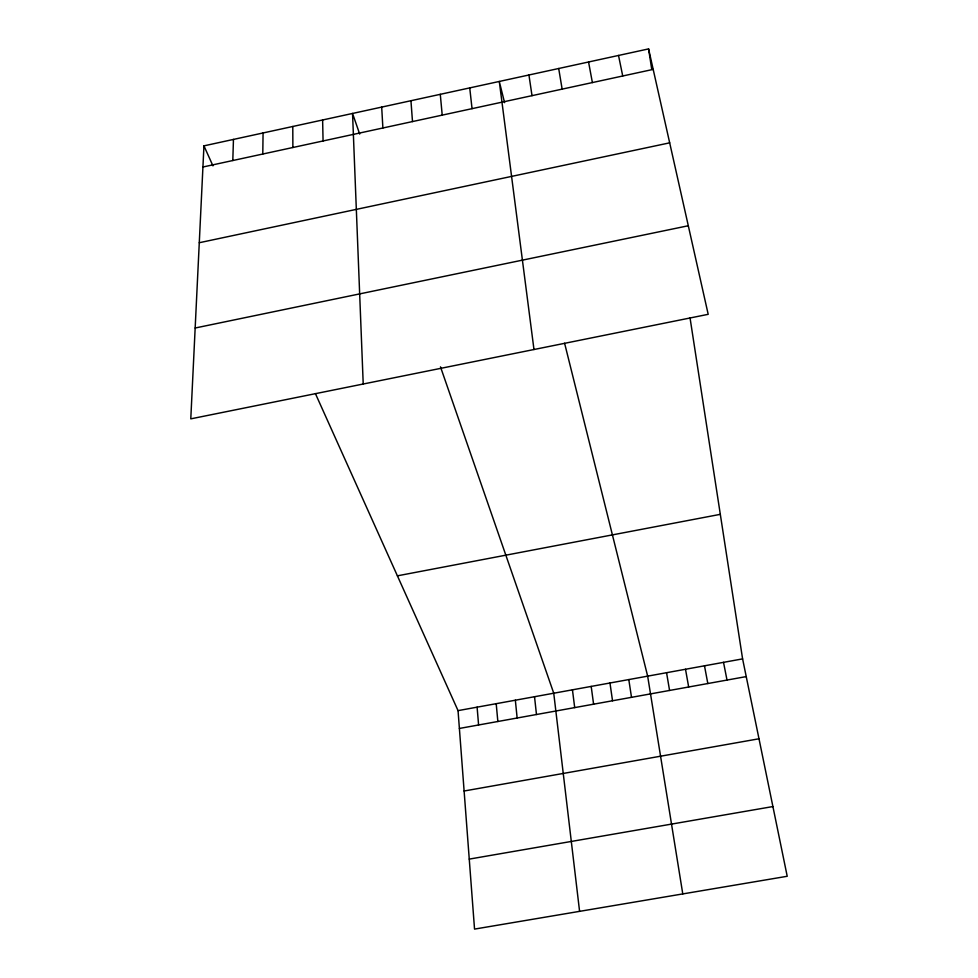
<?xml version="1.0" encoding="UTF-8"?>
<svg xmlns="http://www.w3.org/2000/svg" width="978" height="978" viewBox="0 0 978 978"><rect width="100%" height="100%" fill="white"/><g stroke="black" fill="none" stroke-linecap="round" stroke-linejoin="round"><path stroke-width="1.47" d="M262.789 154.023L263.07 132.959M232.801 160.526L233.461 139.414M203.95 145.856L190.783 418.853L708.194 314.317L648.585 48.9L203.95 145.856L212.959 165.869M202.935 167.006L653.182 69.389M199.28 242.727L669.685 142.837M195.172 328.009L688.304 225.747M397.398 575.834L720.321 514.342M315.405 393.584L458.046 710.627L742.595 658.879L690.04 317.887M459.391 728.451L746.226 676.593M464.11 791.006L758.989 738.781M469.257 859.112L772.901 806.557M359.696 134.072L352.545 113.448L363.217 384.012M440.479 366.836L553.744 693.219L579.587 911.349M504.575 102.666L499.293 81.455L533.976 349.513M564.599 343.241L647.656 676.14L682.778 893.916M742.595 658.879L787.217 876.276L474.538 929.1L458.046 710.627M618.524 55.453L622.729 75.991M723.524 662.35L727.009 680.077M704.49 665.81L707.815 683.536M588.56 61.993L592.387 82.568M685.505 669.258L688.671 686.996M666.556 672.705L669.575 690.456M558.695 68.497L562.142 89.132M648.585 48.9L651.727 69.267M628.793 679.576L631.507 697.338M528.939 74.988L532.008 95.661M609.966 682.999L612.534 700.774M591.189 686.409L593.597 704.197M572.448 689.82L574.697 707.607M469.733 87.898L472.044 108.656M534.526 696.715L536.47 714.515M515.345 700.211L517.142 718.011M440.283 94.316L442.215 115.123M496.201 703.683L497.851 721.507M477.105 707.155L478.597 724.979M410.943 100.722L412.496 121.565M381.689 107.091L382.887 127.996M322.618 119.976L323.07 140.954M292.789 126.48L292.874 147.507"/></g></svg>
